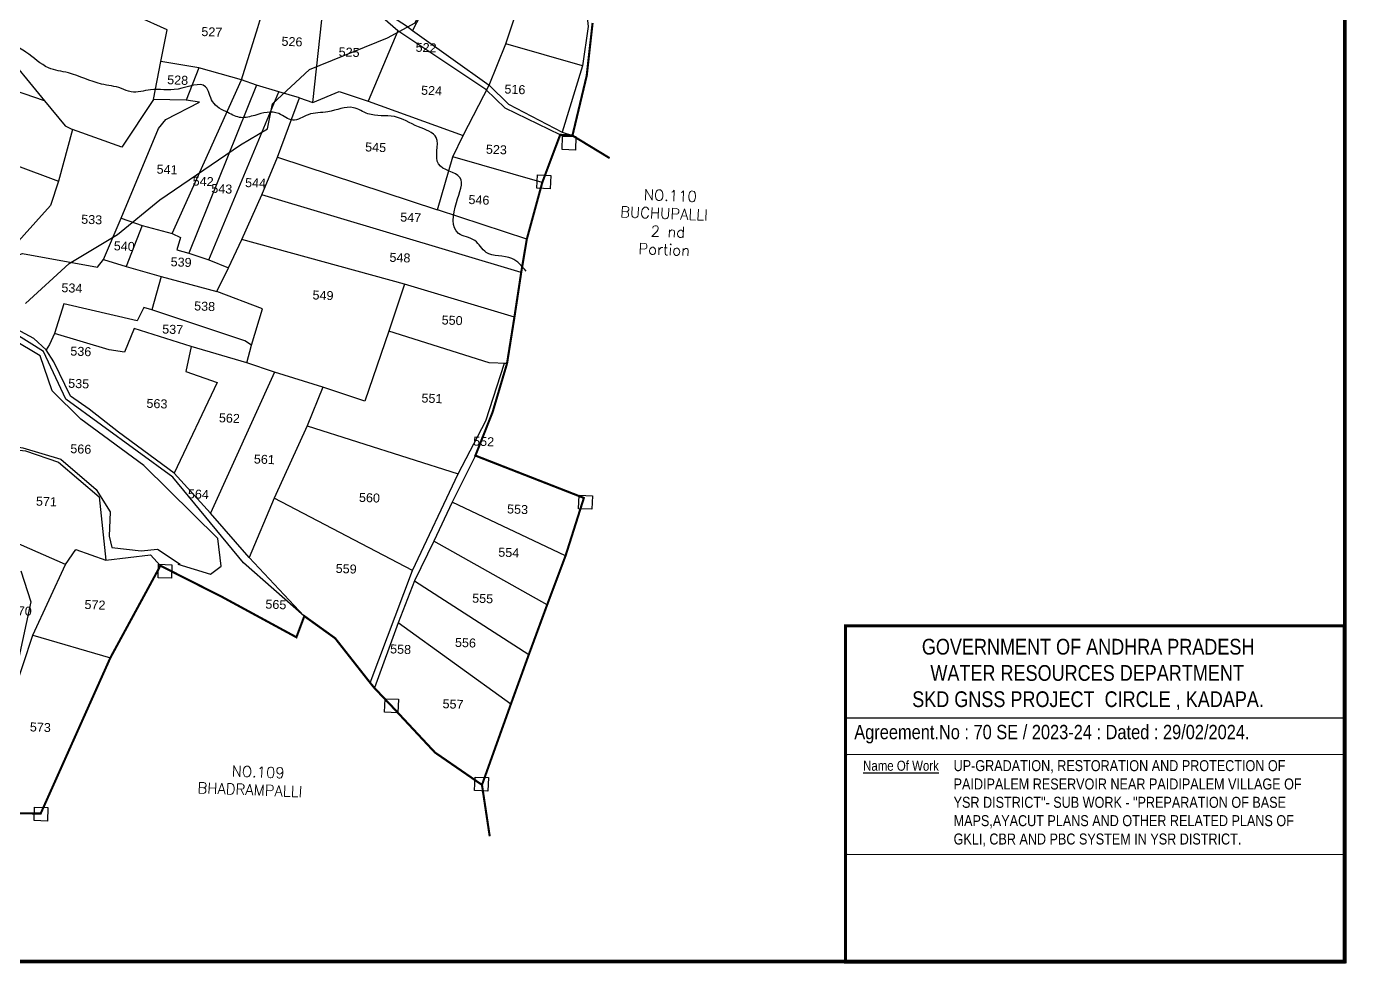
# Model space of a CAD drawing. Header units: inches. Extents: x 199720 to 229574, y 1614135 to 1625567.
# Drawn here: x 202926 to 205423, y 1616377 to 1618150 of the extents above; entities that cross this region are included whole.
import ezdxf
from ezdxf.enums import TextEntityAlignment as Align

# ---------------------------------------------------------------- set-up
doc = ezdxf.new("R2010")
doc.units = ezdxf.units.IN
doc.header["$LTSCALE"] = 15
doc.header["$MEASUREMENT"] = 0
for name, color, linetype in [('FRAME 025', 7, 'Continuous'), ('HILLS', 3, 'Continuous'), ('PLOT', 7, 'Continuous'), ('PLOT NO', 7, 'Continuous'), ('ROAD', 1, 'Continuous'), ('STREAM', 4, 'Continuous'), ('TEXT', 1, 'Continuous'), ('TITLEBLOCK', 7, 'Continuous'), ('VILLAGE BOUNADRY', 5, 'Continuous'), ('VILLAGE BOUNDARY STONES', 1, 'Continuous'), ('VILLAGE BOUNDARYS', 5, 'Continuous')]:
    doc.layers.add(name, color=color, linetype=linetype)
doc.styles.add('ARIALN', font='ARIALN.TTF')
doc.styles.add('section', font='romant.shx', dxfattribs={"height": 2})
doc.styles.get("Standard").update_dxf_attribs({"font": 'arial.ttf'})

msp = doc.modelspace()

# ---------------------------------------------------------------- linework, layer by layer
at = {"layer": 'FRAME 025', "lineweight": -3}
for points, elevation in [([(204478.2, 1616842.3), (205421.4, 1616842.3)], 0.3), ([(204478.2, 1616773), (205420, 1616773.6)], 3.7), ([(204478.1, 1616584.1), (205421.1, 1616583.6)], 4.6)]:
    msp.add_lwpolyline(points, dxfattribs=dict(at, elevation=elevation))
at = {"layer": 'HILLS'}
msp.add_lwpolyline([(203212.5, 1617132.7), (203274.2, 1617114), (203294.2, 1617129.1), (203288, 1617181), (203147.9, 1617319.2), (203028.9, 1617406.8), (202974.6, 1617460.5), (202952.1, 1617526.8), (202900.6, 1617557.4), (202869.4, 1617559.8), (202827.9, 1617559.3), (202848.5, 1617494.1), (202845.9, 1617413), (202850.7, 1617364.2), (202919.3, 1617352.4), (202991.3, 1617331.4), (203058.2, 1617274.1), (203084.7, 1617231.7), (203082.5, 1617185.8), (203087.8, 1617164.1), (203142.8, 1617158), (203173.6, 1617160.9), (203217, 1617132.6)], dxfattribs=at)
at = {"layer": 'PLOT'}
for points in [[(202434.6, 1618883.5), (202455.2, 1618865.9), (202629.1, 1618833.7), (202856.2, 1618770.7), (202881, 1618767.1), (202974.5, 1618696.5), (203007.1, 1618669.6), (203035.4, 1618656.7), (203051.2, 1618643.6), (203109.7, 1618593), (203178.4, 1618508.6), (203231.3, 1618444.5), (203356.5, 1618336.9), (203387.1, 1618308.2), (203425.9, 1618284.4), (203498.5, 1618229.6), (203591.6, 1618184.5), (203644.8, 1618150.7), (203656.2, 1618141.6), (203801, 1618038.4), (203837.8, 1618002.3), (203939.4, 1617949.7), (203958.7, 1617943.2)], [(203935.5, 1617944.6), (203831.5, 1617994.9), (203795, 1618030.3), (203628.3, 1618141.4), (203585.4, 1618178.5), (203491.8, 1618226.1), (203417.8, 1618277.3), (203383.1, 1618299.4), (203227.5, 1618437.1), (203128.9, 1618550.1), (203098.6, 1618587.2), (203001.9, 1618662.5), (202880.9, 1618752.6)], [(203342.6, 1617513.5), (203351.6, 1617546.6), (203372.7, 1617615.3), (203285.9, 1617648.4), (203308.1, 1617692.8), (203333.3, 1617746.8), (203371.5, 1617831.1), (203400.6, 1617902.1), (203442.7, 1618014.6), (203403.4, 1618025.9), (203361, 1618038.5), (203332.7, 1618048.6), (203251.8, 1618071), (203180.3, 1618083.1), (203191.9, 1618143.1), (203135.8, 1618168.1), (203199.6, 1618308.3), (203209.3, 1618331.9), (203226.6, 1618389.7), (203199.8, 1618395.1), (203227.5, 1618437.1)], [(203199.8, 1618395.1), (203048.2, 1618398.4), (203016.8, 1618400.2), (202945.2, 1618223.5), (202935, 1618204.3), (202933.3, 1618191.2), (202881, 1618125.9), (202877.3, 1618109.7), (202960.3, 1618008.8), (202999.4, 1617961.4), (203013, 1617954.6), (202986.6, 1617856.9), (202971.6, 1617811.2), (202894.1, 1617724.8), (202790.3, 1617745.1), (202768.6, 1617736.2)], [(203882.2, 1618389.7), (203857.9, 1618342.5), (203703.1, 1618231.9), (203656.2, 1618141.6)], [(203801, 1618038.4), (203832.8, 1618116.9), (203925.6, 1618396.6), (203990.5, 1618384.5), (203980.2, 1618324), (203978.6, 1618241.9), (203988.3, 1618149.7), (203977.6, 1618075.3), (203939.4, 1617949.7)], [(203201.9, 1617758.1), (203332.7, 1618048.6), (203363.8, 1618147.5), (203386.4, 1618223.9), (203417.8, 1618277.3)], [(203467.6, 1618005.6), (203491.8, 1618226.1)], [(203628.3, 1618141.4), (203572.6, 1618008)], [(203977.6, 1618075.3), (203832.8, 1618116.9)], [(202960.3, 1618008.8), (202749, 1618081.6)], [(203166.2, 1618011.3), (203180.3, 1618083.1)], [(203251.8, 1618071), (203228.2, 1618010.1)], [(203361, 1618038.5), (203233.3, 1617720.7)], [(203872.4, 1617747.3), (203703.4, 1617802.7), (203732.5, 1617903.1), (203752.3, 1617943.4), (203801, 1618038.4)], [(202778.4, 1617702.3), (202846.7, 1617693), (202918.5, 1617720.4), (203060.3, 1617694.1), (203072, 1617709.1), (203105.5, 1617787.2), (203175.9, 1617956.2), (203189.9, 1617973.7), (203253.1, 1618006), (203228.2, 1618010.1), (203166.2, 1618011.3), (203106.3, 1617921), (203013, 1617954.6)], [(203271, 1617708), (203403.4, 1618025.9)], [(203442.7, 1618014.6), (203467.6, 1618005.6), (203517.4, 1618026.2), (203572.6, 1618008), (203752.3, 1617943.4)], [(202728.3, 1617953.3), (202986.6, 1617856.9)], [(203400.6, 1617902.1), (203703.4, 1617802.7)], [(203901.7, 1617854.7), (203732.5, 1617903.1)], [(203861.8, 1617684.5), (203371.5, 1617831.1)], [(203105.5, 1617787.2), (203144.9, 1617773), (203201.9, 1617758.1), (203217.4, 1617750.6), (203210.7, 1617726.9), (203233.3, 1617720.7), (203271, 1617708), (203308.1, 1617692.8)], [(203144.9, 1617773), (203114.9, 1617695.4)], [(203848.9, 1617599.5), (203640.9, 1617662.2), (203333.3, 1617746.8)], [(203072, 1617709.1), (203114.9, 1617695.4), (203180.6, 1617676.7), (203285.9, 1617648.4)], [(203180.6, 1617676.7), (203163.5, 1617613.4)], [(203640.9, 1617662.2), (203611.4, 1617573.4)], [(203351.6, 1617546.6), (203351.6, 1617546.6), (203339, 1617555), (203163.5, 1617613.4), (203147.8, 1617617.8), (203135.4, 1617593), (202997, 1617624.8), (202979, 1617568.9)], [(203451.6, 1617034.5), (203347.5, 1617145.4), (203274, 1617229.4), (203205.7, 1617304.9), (203100.3, 1617382.1), (203044.7, 1617425.6), (203009.2, 1617450.1), (202978.1, 1617515.1), (202963.2, 1617538.2), (202940.3, 1617559.7), (202907.5, 1617576.8), (202895.4, 1617579.7), (202815.8, 1617579.3)], [(203451.6, 1617034.5), (203336.7, 1617135.3), (203203.1, 1617297.5), (203000.6, 1617444.5), (202958.5, 1617534.8), (202899.1, 1617571.8), (202818.5, 1617569.7)], [(203834.9, 1617512), (203801.2, 1617513.6), (203611.4, 1617573.4), (203565.9, 1617441), (203486.8, 1617467.5), (203395.3, 1617495.8), (203342.6, 1617513.5), (203237.8, 1617544.6), (203129.5, 1617578.1), (203111.7, 1617533.7), (203082.8, 1617537.9), (202979, 1617568.9), (202969.9, 1617548.1), (202963.2, 1617538.2)], [(203237.8, 1617544.6), (203227.6, 1617497.3), (203286.5, 1617476), (203205.7, 1617304.9)], [(203576.3, 1616908.1), (203656.3, 1617121), (203742.3, 1617303.5), (203795, 1617403.9), (203830.3, 1617512.7), (203834.9, 1617512)], [(203395.3, 1617495.8), (203274, 1617229.4)], [(203486.8, 1617467.5), (203456.7, 1617394.4), (203394.3, 1617257.7), (203347.5, 1617145.4)], [(203456.7, 1617394.4), (203742.3, 1617303.5)], [(202824.1, 1617357.4), (202924.5, 1617347.3), (202986.8, 1617325.4), (203063.9, 1617259.8), (203076.1, 1617140.5), (203160.4, 1617150.1), (203179.4, 1617129.8)], [(203775.1, 1617338), (203731.5, 1617250.2), (203696.7, 1617176.4), (203660, 1617101.1), (203629.3, 1617021.5), (203584.1, 1616898.6)], [(203656.3, 1617121), (203394.3, 1617257.7)], [(203945.7, 1617148.7), (203731.5, 1617250.2)], [(203000, 1617131.9), (202864.4, 1617191)], [(202881.1, 1616661.7), (202856, 1616699.1), (202901.8, 1616887.5), (202937.9, 1616998.3), (203000, 1617131.9), (203019.3, 1617160.3), (203076.1, 1617140.5)], [(203910.7, 1617055.5), (203696.7, 1617176.4)], [(203660, 1617101.1), (203876.2, 1616961.8)], [(203842.2, 1616868), (203629.3, 1617021.5)], [(202937.9, 1616998.3), (203084.8, 1616955.8)]]:
    msp.add_lwpolyline(points, dxfattribs=at)
at = {"layer": 'ROAD'}
for points in [[(202924.4, 1617625.5), (203006.6, 1617701.2), (203098.1, 1617755.9), (203178.1, 1617821.9), (203331.2, 1617925.4), (203382.1, 1617955.6), (203391.4, 1618002.9), (203461.3, 1618068.2), (203609.2, 1618127.8), (203661.5, 1618156.4), (203700.9, 1618238.1), (203857.4, 1618351.5), (203877.7, 1618396.9), (203849.4, 1618391), (203855.8, 1618414.3), (203909.5, 1618516), (203942.6, 1618529.3), (204056.7, 1618530)], [(202915.5, 1617120.1), (202934.1, 1617061.7), (202909.7, 1616947.2)]]:
    msp.add_lwpolyline(points, dxfattribs=at)
at = {"layer": 'STREAM'}
msp.add_spline([(203871.3, 1617686.6), (203844, 1617710.9), (203795.6, 1617722.2), (203774, 1617744.5), (203743.2, 1617758.2), (203739.1, 1617816.6), (203745.9, 1617863.8), (203705.2, 1617889.6), (203701.1, 1617939.2), (203667.4, 1617959.7), (203621.9, 1617978.9), (203571.9, 1617984.4), (203544.6, 1617995.8), (203496.3, 1617988.2), (203458.9, 1617982.5), (203429.8, 1617972.4), (203403.4, 1617984.6), (203357.9, 1617981.4), (203332.1, 1617977.1), (203307, 1617986.5), (203278.2, 1618007.3), (203264.9, 1618035.6), (203212.7, 1618030.9), (203160.7, 1618029.7), (203123.8, 1618025.8), (203105.7, 1618032.3), (203067.7, 1618040.5), (203005.3, 1618061.7), (202968, 1618071.2), (202925.2, 1618100.6), (202902.5, 1618117.1), (202884, 1618148.3), (202860.2, 1618161.4), (202823.6, 1618189.7), (202797.8, 1618230.6), (202757.6, 1618244.6), (202737.9, 1618258.4), (202703.2, 1618264.6), (202677.2, 1618264.3), (202656.8, 1618257.4)], degree=3, dxfattribs=at)
at = {"layer": 'VILLAGE BOUNADRY', "const_width": 7}
msp.add_lwpolyline([(199723.7, 1621619), (205419.3, 1621619), (205419.3, 1616381.6), (199723.7, 1616381.6)], close=True, dxfattribs=at)
at = {"layer": 'VILLAGE BOUNADRY', "color": 5, "const_width": 5.62}
msp.add_lwpolyline([(205418.3, 1616380.2), (204475.3, 1616380.2), (204475.3, 1617016), (205418.3, 1617016)], close=True, dxfattribs=at)
at = {"layer": 'VILLAGE BOUNDARY STONES'}
for points in [[(203940, 1617942.3), (203965.2, 1617941.3), (203964.3, 1617915.8), (203939.1, 1617916.8)], [(203892.6, 1617868.9), (203917.8, 1617867.9), (203916.8, 1617842.4), (203891.6, 1617843.4)], [(203971.2, 1617263), (203996.4, 1617262), (203995.4, 1617236.6), (203970.2, 1617237.5)], [(203176.1, 1617132.4), (203201.3, 1617131.5), (203200.3, 1617106), (203175.1, 1617106.9)], [(203604.3, 1616878.1), (203629.5, 1616877.1), (203628.5, 1616851.6), (203603.4, 1616852.6)], [(203774.7, 1616730.1), (203799.8, 1616729.2), (203798.9, 1616703.7), (203773.7, 1616704.6)], [(202941.6, 1616673.4), (202966.7, 1616672.4), (202965.8, 1616646.9), (202940.6, 1616647.9)]]:
    msp.add_lwpolyline(points, close=True, dxfattribs=at)
at = {"layer": 'VILLAGE BOUNDARYS', "const_width": 4}
msp.add_lwpolyline([(203996.8, 1618156.2), (203985.7, 1618056.5), (203958.7, 1617943.2), (204029, 1617900.5), (203958.7, 1617943.2), (203935.5, 1617944.6), (203901.7, 1617854.7), (203872.4, 1617747.3), (203861.8, 1617684.5), (203848.9, 1617599.5), (203834.9, 1617512), (203807.7, 1617420.3), (203775.1, 1617338), (203980.3, 1617257.9), (203945.7, 1617148.7), (203910.7, 1617055.5), (203876.2, 1616961.8), (203842.2, 1616868), (203787.6, 1616715.3), (203802.2, 1616618.2), (203787.6, 1616715.3), (203698.6, 1616776.6), (203616.4, 1616864.7), (203584.1, 1616898.6), (203576.3, 1616908.1), (203509.9, 1616992.6), (203451.6, 1617034.5), (203436.6, 1616994.5), (203296.9, 1617070.3), (203179.4, 1617129.8), (203084.8, 1616955.8), (202953, 1616661.2), (202881.1, 1616661.7)], dxfattribs=at)

# ---------------------------------------------------------------- texts
at = {"layer": 'PLOT NO'}
for s, p in [('527', (203276.7, 1618139.2)), ('526', (203428.3, 1618120.8)), ('525', (203536.3, 1618100.8)), ('522', (203681.9, 1618109.5)), ('528', (203212.1, 1618048.1)), ('524', (203692.3, 1618028.2)), ('516', (203849.9, 1618030.5)), ('545', (203586.5, 1617921)), ('523', (203814.9, 1617916.7)), ('541', (203192.1, 1617879)), ('542', (203260.3, 1617856.6)), ('544', (203359.4, 1617853.6)), ('543', (203295.5, 1617842.5)), ('546', (203781.9, 1617821.5)), ('533', (203049.5, 1617784.3)), ('547', (203652.9, 1617788.4)), ('540', (203111.1, 1617734)), ('539', (203218.6, 1617703.8)), ('548', (203632.5, 1617712.3)), ('534', (203012, 1617654.9)), ('538', (203263.1, 1617620.4)), ('549', (203487, 1617641.1)), ('537', (203202.7, 1617576.7)), ('550', (203731.2, 1617593.8)), ('536', (203028.9, 1617535)), ('535', (203024.9, 1617474.1)), ('551', (203693, 1617446.2)), ('563', (203172.9, 1617436.2)), ('562', (203309.9, 1617408.8)), ('566', (203028.9, 1617350.5)), ('552', (203790.7, 1617364.7)), ('561', (203376, 1617330.9)), ('571', (202963.9, 1617251.2)), ('564', (203251.3, 1617265.1)), ('560', (203574.8, 1617258.3)), ('553', (203854.9, 1617236.5)), ('554', (203838.3, 1617154.7)), ('559', (203530.8, 1617124)), ('572', (203055.7, 1617055.8)), ('565', (203397.8, 1617056.5)), ('555', (203788.9, 1617067.8)), ('570', (202916.3, 1617044.3)), ('558', (203633.7, 1616971.8)), ('556', (203756.4, 1616984.2)), ('557', (203732.9, 1616868.1)), ('573', (202952.4, 1616824.3))]:
    msp.add_text(s, height=17, rotation=357.8141, dxfattribs=at).set_placement(p, align=Align.MIDDLE_CENTER)
at = {"layer": 'TEXT', "char_height": 20.468, "attachment_point": 1, "rotation": 357.8141, "style": 'section'}
for s, insert, width in [('\\pi57.99215;NO.110 \\P\\pi14.61987;BUCHUPALLI \\P\\pi73.58668;2 nd \\P\\pi51.65687;Portion', (204036.3, 1617844), 225.146), ('\\pi63.35277;NO.109 \\P\\pi-8.52651E-014;BHADRAMPALLI', (203251.4, 1616754.3), 235.867)]:
    msp.add_mtext(s, dxfattribs=dict(at, insert=insert, width=width))
at = {"layer": 'TITLEBLOCK', "extrusion": (0.000201441, 0.004807, 0.999988), "style": 'ARIALN'}
msp.add_text('%%UName Of Work', height=18.913, rotation=359.9999, dxfattribs=at).set_placement((204508.4, 1616723.2, 7813.8))
at = {"layer": 'TITLEBLOCK', "extrusion": (0.000201441, 0.004807, 0.999988), "attachment_point": 1, "text_direction": (1, -1e-06, -0.000201), "style": 'ARIALN'}
for s, insert, char_height, width in [('\\pi34.18019;GOVERNMENT OF ANDHRA PRADESH  \\P\\pi50.37781;WATER RESOURCES DEPARTMENT      \\P\\pi15.97184;SKD GNSS PROJECT  CIRCLE , KADAPA.', (204585.3, 1616991.5, -4.3), 29.775, 692.705), ('Agreement.No : 70 SE / 2023-24 : Dated : 29/02/2024.', (204491.7, 1616828.8, -1.2), 27.045, 872.986), ('UP-GRADATION, RESTORATION AND PROTECTION OF PAIDIPALEM RESERVOIR NEAR PAIDIPALEM VILLAGE OF YSR DISTRICT"- SUB WORK - "PREPARATION OF BASE MAPS,AYACUT PLANS AND OTHER RELATED PLANS OF GKLI, CBR AND PBC SYSTEM IN YSR DISTRICT.', (204679.6, 1616762.1, -0.7), 20.804, 671.528)]:
    msp.add_mtext(s, dxfattribs=dict(at, insert=insert, char_height=char_height, width=width))

doc.saveas('drawing.dxf')
